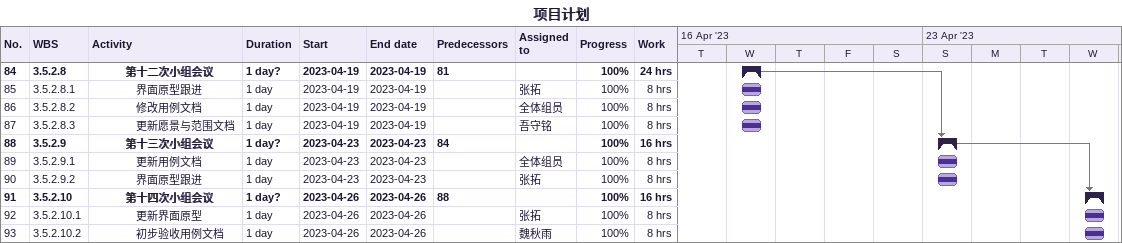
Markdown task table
项目计划

| ID | WBS | Task | Duration | Start | Finish | Predecessors | Resources | % complete | Work (h) |
|---|---|---|---|---|---|---|---|---|---|
| 84 | 3.5.2.8 | **第十二次小组会议** | 1d? | 2023-04-19 | 2023-04-19 | 81 |  | 100 | 24 |
| 85 | 3.5.2.8.1 | 界面原型跟进 | 1d | 2023-04-19 | 2023-04-19 |  | 张拓 | 100 | 8 |
| 86 | 3.5.2.8.2 | 修改用例文档 | 1d | 2023-04-19 | 2023-04-19 |  | 全体组员 | 100 | 8 |
| 87 | 3.5.2.8.3 | 更新愿景与范围文档 | 1d | 2023-04-19 | 2023-04-19 |  | 吾守铭 | 100 | 8 |
| 88 | 3.5.2.9 | **第十三次小组会议** | 1d? | 2023-04-23 | 2023-04-23 | 84 |  | 100 | 16 |
| 89 | 3.5.2.9.1 | 更新用例文档 | 1d | 2023-04-23 | 2023-04-23 |  | 全体组员 | 100 | 8 |
| 90 | 3.5.2.9.2 | 界面原型跟进 | 1d | 2023-04-23 | 2023-04-23 |  | 张拓 | 100 | 8 |
| 91 | 3.5.2.10 | **第十四次小组会议** | 1d? | 2023-04-26 | 2023-04-26 | 88 |  | 100 | 16 |
| 92 | 3.5.2.10.1 | 更新界面原型 | 1d | 2023-04-26 | 2023-04-26 |  | 张拓 | 100 | 8 |
| 93 | 3.5.2.10.2 | 初步验收用例文档 | 1d | 2023-04-26 | 2023-04-26 |  | 魏秋雨 | 100 | 8 |
